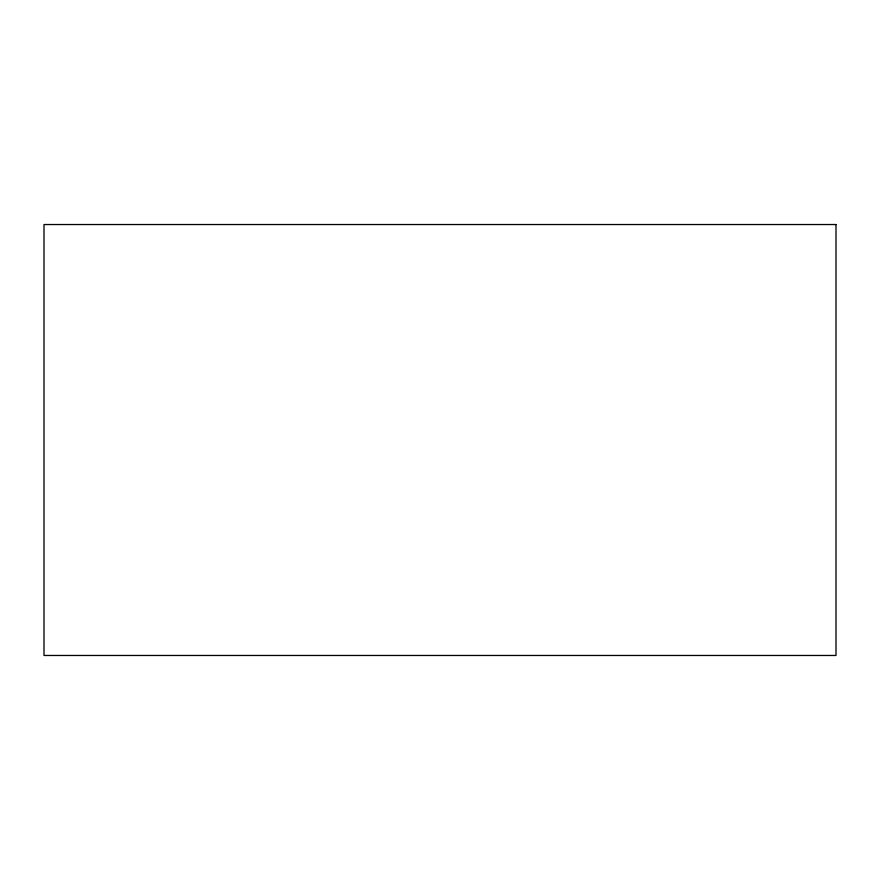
<?xml version="1.0" encoding="UTF-8"?>
<svg xmlns="http://www.w3.org/2000/svg" width="880" height="880" viewBox="0 0 880 880"><rect width="100%" height="100%" fill="white"/><g stroke="black" fill="none" stroke-linecap="round" stroke-linejoin="round"><path stroke-width="1.32" d="M836 224.532L44 224.532L44 655.468L836 655.468L836 224.532"/></g></svg>
